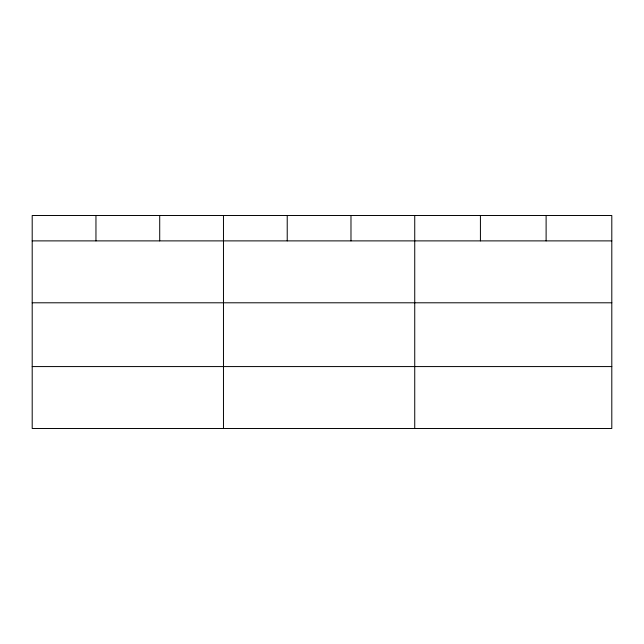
<?xml version="1.0" encoding="UTF-8"?>
<svg xmlns="http://www.w3.org/2000/svg" width="644" height="644" viewBox="0 0 644 644"><rect width="100%" height="100%" fill="white"/><g stroke="black" fill="none" stroke-linecap="round" stroke-linejoin="round"><path stroke-width="0.97" d="M611.8 302.793L611.8 215.515L32.2 215.515L32.2 428.485L611.8 428.485L611.8 302.793L32.2 302.793M32.2 240.888L611.8 240.888M32.2 366.573L611.8 366.573M546.112 215.515L546.112 240.888M480.424 215.515L480.424 240.888M414.736 215.515L414.736 428.485M350.98 215.515L350.98 240.888M287.224 215.515L287.224 240.888M223.468 215.515L223.468 428.485M159.712 215.515L159.712 240.888M95.956 215.515L95.956 240.888"/></g></svg>
